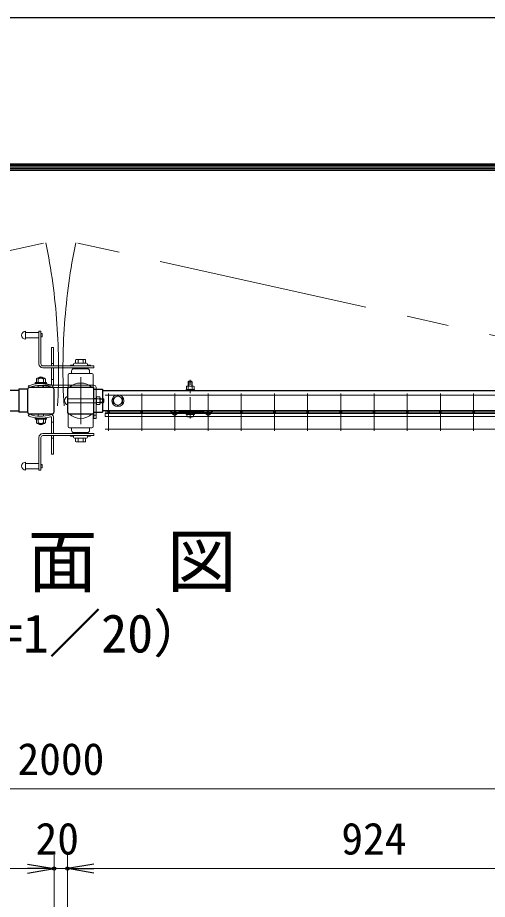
# Model space of a CAD drawing. Units: millimetres, scale not verified. Extents: x -4200 to 4200, y -2970 to 2970.
# Drawn here: x 1177 to 1885, y 1642 to 2970 of the extents above; entities that cross this region are included whole.
import ezdxf
from ezdxf.enums import TextEntityAlignment as Align

# ---------------------------------------------------------------- set-up
doc = ezdxf.new("R2010")
doc.units = ezdxf.units.MM
doc.header["$LTSCALE"] = 10
doc.header["$PDMODE"] = 32
doc.header["$PDSIZE"] = 5
doc.linetypes.add('USER1', pattern=[50.8, 31.75, -6.35, 6.35, -6.35])
for name, color, linetype, lineweight in [('0-0_D-TTL-TXT', 7, 'Continuous', 25), ('0-1_D-STR1', 1, 'Continuous', 25), ('0-2_D-BMK', 2, 'USER1', 13), ('0-3_D-STR3', 3, 'Continuous', 13), ('0-6_D-STR-DIM', 7, 'Continuous', 13), ('0-8_Defpoints', 6, 'Continuous', 25), ('0-C_D-TTL', 7, 'Continuous', 25), ('0-D_D-STR2', 7, 'Continuous', 13)]:
    doc.layers.add(name, color=color, linetype=linetype, lineweight=lineweight)
doc.layers.add('0-7_0', color=7, linetype='Continuous')
doc.styles.add('ＭＳ ゴシック', font='')
doc.styles.get('ＭＳ ゴシック').set_extended_font_data('MS Gothic')

# ---------------------------------------------------------------- blocks, each defined once
blk = doc.blocks.new('_Open')
at = {"layer": '0-7_0'}
blk.add_line((-10, 1.667), (0, 0), dxfattribs=at)
blk.add_lwpolyline([(-10, -1.667), (0, 0), (-10, 0)], dxfattribs=at)
blk = doc.blocks.new('A$C5ded3bdc')
at = {"layer": '0-2_D-BMK'}
blk.add_line((0, -75), (0, 504), dxfattribs=at)
at = {"layer": '0-3_D-STR3'}
for p, q in [((-57.5, 404.8), (-57.5, 363)), ((-43.3, 413), (43.3, 413)), ((-23, 484), (-30, 477)), ((30, 477), (-30, 477)), ((-30, 477), (-30, 413)), ((-29.1, 404.8), (-29.1, 363)), ((-23, 484), (-23, 413)), ((23, 484), (-23, 484)), ((23, 484), (23, 413)), ((23, 484), (30, 477)), ((29.1, 404.8), (29.1, 363)), ((30, 477), (30, 413)), ((57.5, 404.8), (57.5, 363)), ((-62.5, 363), (62.5, 363)), ((-62.5, 347), (-62.5, 363)), ((-62.5, 347), (62.5, 347)), ((-57.5, 363), (57.5, 363)), ((62.5, 347), (62.5, 363)), ((-62.5, 0), (62.5, 0)), ((-62.5, -16), (-62.5, 0)), ((62.5, -16), (62.5, 0)), ((-62.5, -16), (62.5, -16)), ((-51.8, -16), (51.8, -16)), ((-51.8, -31.3), (-51.8, -16)), ((51.8, -31.6), (51.8, -16))]:
    blk.add_line(p, q, dxfattribs=at)
for centre, radius, start, end in [((-43.3, 396.6), 16.4, 30, 150), ((0, 357.2), 55.8, 58.543, 121.457), ((43.3, 396.6), 16.4, 30, 150), ((-32.8, -31.3), 19, 180, 253.92714), ((0.7, 85), 140, 253.92714, 285.41383), ((32.8, -31.6), 19, 285.41383, 0)]:
    blk.add_arc(centre, radius, start, end, dxfattribs=at)

msp = doc.modelspace()

# ---------------------------------------------------------------- linework, layer by layer
at = {"layer": '0-1_D-STR1'}
for p, q in [((1178.99, 2408.44), (360.99, 2408.44)), ((1191.99, 2409.74), (1191.99, 2376.14)), ((1228.79, 2412.94), (1195.19, 2412.94)), ((1231.99, 2376.14), (1231.99, 2409.74)), ((1251.99, 2409.74), (1251.99, 2376.14)), ((1288.79, 2412.94), (1255.19, 2412.94)), ((1291.93, 2410.39), (1304.99, 2410.39)), ((1291.99, 2376.14), (1291.99, 2409.74)), ((1304.99, 2410.39), (1304.99, 2375.49)), ((1304.99, 2408.44), (2122.99, 2408.44)), ((360.99, 2377.44), (1178.99, 2377.44)), ((1192.06, 2375.49), (1178.99, 2375.49)), ((1195.19, 2372.94), (1228.79, 2372.94)), ((1255.19, 2372.94), (1288.79, 2372.94)), ((1291.93, 2375.49), (1304.99, 2375.49)), ((2122.99, 2377.44), (1304.99, 2377.44))]:
    msp.add_line(p, q, dxfattribs=at)
msp.add_lwpolyline([(1192.06, 2410.39), (1178.99, 2410.39), (1178.99, 2375.49)], dxfattribs=at)
for centre, start, end in [((1195.19, 2409.74), 90, 180), ((1228.79, 2409.74), 0, 90), ((1255.19, 2409.74), 90, 180), ((1288.79, 2409.74), 0, 90), ((1195.19, 2376.14), 180, 270), ((1228.79, 2376.14), 270, 0), ((1255.19, 2376.14), 180, 270), ((1288.79, 2376.14), 270, 0)]:
    msp.add_arc(centre, 3.2, start, end, dxfattribs=at)
at = {"layer": '0-2_D-BMK'}
for p, q in [((286.3, 2423.79), (1219.53, 2630.96)), ((2197.67, 2423.79), (1264.46, 2630.96)), ((1271.99, 2357.54), (1271.99, 2428.34))]:
    msp.add_line(p, q, dxfattribs=at)
for centre, radius, start, end in [((283.96, 2440.62), 954.73, 356.664, 11.49985), ((2200, 2440.6), 954.72, 168.49887, 183.33466)]:
    msp.add_arc(centre, radius, start, end, dxfattribs=at)
at = {"layer": '0-3_D-STR3'}
for p, q in [((1188.99, 2497.44), (1188.99, 2485.44)), ((1208.99, 2497.44), (1211.99, 2497.44)), ((1208.99, 2497.44), (1208.99, 2448.44)), ((1211.99, 2497.44), (1211.99, 2448.44)), ((1208.99, 2495.44), (1188.99, 2495.44)), ((1208.99, 2487.44), (1188.99, 2487.44)), ((1213.99, 2493.94), (1211.99, 2493.94)), ((1213.99, 2488.94), (1211.99, 2488.94)), ((1213.99, 2493.94), (1213.99, 2488.94)), ((1230.99, 2472.94), (1227.99, 2472.94)), ((1227.99, 2445.44), (1227.99, 2472.94)), ((1230.99, 2445.44), (1230.99, 2472.94)), ((1214.99, 2445.44), (1291.99, 2445.44)), ((1230.99, 2448.94), (1227.99, 2448.94)), ((1256.89, 2446.44), (1260.89, 2446.44)), ((1256.89, 2446.44), (1256.89, 2445.44)), ((1261.39, 2447.94), (1261.39, 2446.94)), ((1262.89, 2449.44), (1280.89, 2449.44)), ((1264.39, 2454.24), (1264.39, 2449.44)), ((1264.39, 2449.44), (1279.39, 2449.44)), ((1266.21, 2454.94), (1277.55, 2454.94)), ((1268.14, 2454.24), (1268.14, 2449.44)), ((1275.64, 2454.24), (1275.64, 2449.44)), ((1279.39, 2454.24), (1279.39, 2449.44)), ((1282.39, 2447.94), (1282.39, 2446.94)), ((1282.89, 2446.44), (1286.89, 2446.44)), ((1286.89, 2446.44), (1286.89, 2445.44)), ((1291.99, 2445.44), (1291.99, 2442.44)), ((1214.99, 2442.44), (1291.99, 2442.44)), ((1227.99, 2442.44), (1227.99, 2417.56)), ((1230.99, 2442.44), (1230.99, 2416.44)), ((1252.89, 2431.94), (1252.89, 2412.94)), ((1254.89, 2433.94), (1288.89, 2433.94)), ((1258.39, 2437.94), (1258.39, 2433.94)), ((1258.39, 2433.94), (1285.39, 2433.94)), ((1260.61, 2440.84), (1262.23, 2442.44)), ((1261.39, 2440.94), (1282.39, 2440.94)), ((1262.23, 2442.44), (1263.28, 2441.37)), ((1262.85, 2440.94), (1263.28, 2441.37)), ((1271.14, 2442.44), (1271.14, 2440.94)), ((1271.14, 2442.44), (1272.64, 2442.44)), ((1272.64, 2442.44), (1272.64, 2440.94)), ((1281.54, 2442.44), (1280.49, 2441.37)), ((1280.93, 2440.94), (1280.49, 2441.37)), ((1283.16, 2440.84), (1281.54, 2442.44)), ((1285.39, 2437.94), (1285.39, 2433.94)), ((1290.89, 2431.94), (1290.89, 2412.94)), ((1220.39, 2420.28), (1203.59, 2420.28)), ((1203.59, 2420.28), (1203.59, 2418.68)), ((1203.59, 2418.68), (1220.39, 2418.68)), ((1205.18, 2425.32), (1205.18, 2420.32)), ((1217.38, 2426.72), (1206.58, 2426.72)), ((1207.98, 2427.32), (1207.98, 2426.71)), ((1207.98, 2427.32), (1215.99, 2427.32)), ((1207.98, 2425.32), (1207.98, 2420.28)), ((1208.48, 2427.66), (1208.48, 2426.71)), ((1215.49, 2427.67), (1215.49, 2426.74)), ((1215.99, 2427.32), (1215.99, 2426.74)), ((1215.99, 2425.32), (1215.99, 2420.28)), ((1218.77, 2425.32), (1218.77, 2420.24)), ((1220.39, 2420.28), (1220.39, 2418.68)), ((1227.99, 2424.94), (1230.99, 2424.94)), ((1195.01, 2412.94), (1192.99, 2415.16)), ((1207.98, 2412.94), (1207.98, 2415.75)), ((1215.19, 2416.14), (1291.99, 2416.14)), ((1215.19, 2416.14), (1215.19, 2412.94)), ((1215.19, 2412.94), (1291.99, 2412.94)), ((1215.99, 2412.94), (1215.99, 2415.75)), ((1252.89, 2412.94), (1254.72, 2412.94)), ((1291.99, 2366.14), (1291.99, 2412.94)), ((1250.81, 2398.71), (1251.99, 2398.71)), ((1251.99, 2398.71), (1251.99, 2387.16)), ((1251.99, 2395.94), (1295.19, 2395.94)), ((1295.19, 2396.14), (1291.99, 2396.14)), ((1295.19, 2399.44), (1295.89, 2399.44)), ((1295.19, 2386.44), (1295.19, 2399.44)), ((1295.89, 2386.44), (1295.89, 2399.44)), ((1295.89, 2398.71), (1300.31, 2398.71)), ((1295.89, 2395.82), (1300.31, 2395.82)), ((1301.19, 2388.61), (1301.19, 2397.27)), ((1306.29, 2395.94), (1301.19, 2395.94)), ((1306.99, 2395.24), (1301.19, 2395.24)), ((1306.29, 2389.94), (1306.29, 2395.94)), ((1306.99, 2395.24), (1306.29, 2395.94)), ((1306.99, 2390.64), (1306.99, 2395.24)), ((1327.99, 2400.69), (1320.99, 2396.65)), ((1320.99, 2396.65), (1320.99, 2389.23)), ((1327.99, 2400.69), (1334.99, 2396.65)), ((1334.99, 2396.65), (1334.99, 2389.23)), ((1250.81, 2387.16), (1251.99, 2387.16)), ((1251.99, 2389.94), (1295.19, 2389.94)), ((1295.19, 2386.44), (1295.89, 2386.44)), ((1295.89, 2390.05), (1300.31, 2390.05)), ((1295.89, 2387.16), (1300.31, 2387.16)), ((1306.99, 2390.64), (1301.19, 2390.64)), ((1306.29, 2389.94), (1301.19, 2389.94)), ((1306.99, 2390.64), (1306.29, 2389.94)), ((1327.99, 2385.19), (1320.99, 2389.23)), ((1327.99, 2385.19), (1334.99, 2389.23)), ((1195.01, 2372.44), (1192.99, 2370.22)), ((1203.59, 2366.7), (1220.39, 2366.7)), ((1205.18, 2360.06), (1205.18, 2365.06)), ((1207.98, 2372.94), (1207.98, 2369.63)), ((1207.98, 2360.06), (1207.98, 2365.1)), ((1215.99, 2372.94), (1215.99, 2369.63)), ((1215.99, 2360.06), (1215.99, 2365.1)), ((1218.77, 2360.06), (1218.77, 2365.14)), ((1220.39, 2365.1), (1220.39, 2366.7)), ((1227.99, 2343.44), (1227.99, 2367.82)), ((1230.99, 2343.44), (1230.99, 2368.94)), ((1252.89, 2372.94), (1254.72, 2372.94)), ((1252.89, 2353.94), (1252.89, 2372.94)), ((1289.39, 2372.94), (1290.89, 2372.94)), ((1290.89, 2353.94), (1290.89, 2372.94)), ((1295.19, 2371.14), (1291.99, 2371.14)), ((1407.28, 2375.93), (1408.32, 2377.14)), ((1407.28, 2375.93), (1411.99, 2371.87)), ((1408.32, 2377.14), (1413.03, 2373.08)), ((1416.91, 2374.92), (1414.93, 2373.11)), ((1417.99, 2373.74), (1416.01, 2371.93)), ((1417.99, 2375.34), (1420.49, 2375.34)), ((1417.99, 2373.74), (1459.99, 2373.74)), ((1420.49, 2377.14), (1457.49, 2377.14)), ((1420.49, 2375.34), (1420.49, 2377.14)), ((1457.49, 2375.34), (1420.49, 2375.34)), ((1423.99, 2375.34), (1423.99, 2373.74)), ((1453.99, 2375.34), (1453.99, 2373.74)), ((1457.49, 2375.34), (1457.49, 2377.14)), ((1457.49, 2375.34), (1459.99, 2375.34)), ((1459.99, 2373.74), (1461.98, 2371.93)), ((1461.07, 2374.92), (1463.06, 2373.11)), ((1469.66, 2377.14), (1464.95, 2373.08)), ((1470.71, 2375.93), (1466, 2371.87)), ((1470.71, 2375.93), (1469.66, 2377.14)), ((1217.38, 2358.65), (1206.58, 2358.65)), ((1207.98, 2358.06), (1207.98, 2358.67)), ((1207.98, 2358.06), (1215.99, 2358.06)), ((1208.48, 2357.72), (1208.48, 2358.67)), ((1215.49, 2357.71), (1215.49, 2358.64)), ((1215.99, 2358.06), (1215.99, 2358.64)), ((1227.99, 2360.44), (1230.99, 2360.44)), ((1254.89, 2351.94), (1288.89, 2351.94)), ((1258.39, 2351.94), (1285.39, 2351.94)), ((1258.39, 2347.94), (1258.39, 2351.94)), ((1285.39, 2347.94), (1285.39, 2351.94)), ((1214.99, 2343.44), (1291.99, 2343.44)), ((1214.99, 2340.44), (1291.99, 2340.44)), ((1227.99, 2340.44), (1227.99, 2312.44)), ((1230.99, 2340.44), (1230.99, 2312.44)), ((1256.89, 2339.44), (1256.89, 2340.44)), ((1256.89, 2339.44), (1260.89, 2339.44)), ((1260.61, 2345.04), (1262.23, 2343.44)), ((1261.39, 2344.94), (1282.39, 2344.94)), ((1261.39, 2337.94), (1261.39, 2338.94)), ((1262.23, 2343.44), (1263.28, 2344.51)), ((1262.85, 2344.94), (1263.28, 2344.51)), ((1271.14, 2343.44), (1271.14, 2344.94)), ((1271.14, 2343.44), (1272.64, 2343.44)), ((1272.64, 2343.44), (1272.64, 2344.94)), ((1280.93, 2344.94), (1280.49, 2344.51)), ((1281.54, 2343.44), (1280.49, 2344.51)), ((1283.16, 2345.04), (1281.54, 2343.44)), ((1282.39, 2337.94), (1282.39, 2338.94)), ((1282.89, 2339.44), (1286.89, 2339.44)), ((1286.89, 2339.44), (1286.89, 2340.44)), ((1291.99, 2340.44), (1291.99, 2343.44)), ((1208.99, 2288.44), (1208.99, 2337.44)), ((1211.99, 2288.44), (1211.99, 2337.44)), ((1230.99, 2336.44), (1227.99, 2336.44)), ((1262.89, 2336.44), (1280.89, 2336.44)), ((1264.39, 2336.44), (1279.39, 2336.44)), ((1264.39, 2331.64), (1264.39, 2336.44)), ((1266.21, 2330.94), (1277.55, 2330.94)), ((1268.14, 2331.64), (1268.14, 2336.44)), ((1275.64, 2331.64), (1275.64, 2336.44)), ((1279.39, 2331.64), (1279.39, 2336.44)), ((1230.99, 2312.44), (1227.99, 2312.44)), ((1188.99, 2288.44), (1188.99, 2300.44)), ((1208.99, 2298.44), (1188.99, 2298.44)), ((1208.99, 2290.44), (1188.99, 2290.44)), ((1208.99, 2288.44), (1211.99, 2288.44)), ((1213.99, 2296.94), (1211.99, 2296.94)), ((1213.99, 2291.94), (1211.99, 2291.94)), ((1213.99, 2291.94), (1213.99, 2296.94))]:
    msp.add_line(p, q, dxfattribs=at)
for points in [[(1291.99, 2366.14), (1295.19, 2366.14), (1295.19, 2412.94)], [(1220.39, 2365.1), (1203.59, 2365.1), (1203.59, 2366.7)]]:
    msp.add_lwpolyline(points, dxfattribs=at)
for radius in [9, 6.71]:
    msp.add_circle((1327.99, 2392.94), radius, dxfattribs=at)
for centre, radius, start, end in [((1188.99, 2491.44), 6, 90, 270), ((1214.99, 2448.44), 6, 180, 270), ((1214.99, 2448.44), 3, 180, 270), ((1260.89, 2446.94), 0.5, 270, 0), ((1262.89, 2447.94), 1.5, 90, 180), ((1266.26, 2452.08), 2.86, 49.03058, 130.96942), ((1271.89, 2444.54), 10.39, 68.85295, 111.14705), ((1277.51, 2452.08), 2.86, 49.04069, 130.95931), ((1280.89, 2447.94), 1.5, 0, 90), ((1282.89, 2446.94), 0.5, 180, 270), ((1254.89, 2431.94), 2, 90, 180), ((1261.39, 2437.94), 3, 90, 180), ((1282.39, 2437.94), 3, 0, 90), ((1288.89, 2431.94), 2, 0, 90), ((1211.99, 2365.68), 53, 73.87238, 111.00754), ((1206.58, 2425.32), 1.4, 0.08393, 179.91608), ((1211.99, 2422.31), 6.41, 51.35253, 128.64959), ((1211.99, 2420.31), 6.41, 51.35253, 128.64959), ((1217.38, 2425.34), 1.39, 359.29901, 180.70018), ((1226.99, 2417.56), 1, 253.8728, 0.00001), ((1272.05, 2393.56), 26, 48.18801, 131.81207), ((1211.99, 2365.91), 50, 72.42905, 109.85261), ((1227.99, 2416.44), 3, 252.42887, 0.00001), ((1291.99, 2412.94), 3.2, 0, 90), ((1254.94, 2392.94), 7.1, 125.5469, 234.4531), ((1296.04, 2392.94), 5.15, 325.92454, 34.07546), ((1299.57, 2397.27), 1.62, 297.07996, 62.92004), ((1299.57, 2388.61), 1.62, 297.07996, 62.92004), ((1211.99, 2419.7), 53, 248.99246, 286.12762), ((1211.99, 2419.47), 50, 250.14739, 287.57095), ((1226.99, 2367.82), 1, 359.99999, 106.1272), ((1227.99, 2368.94), 3, 359.99999, 107.57113), ((1272.05, 2392.32), 26, 228.18793, 311.81207), ((1413.97, 2374.17), 3.03, 229.26286, 312.38442), ((1413.97, 2374.17), 1.43, 229.26286, 312.38442), ((1417.99, 2373.74), 1.6, 90, 132.38442), ((1459.99, 2373.74), 1.6, 47.61558, 90), ((1464.02, 2374.17), 3.03, 227.61558, 310.73714), ((1464.02, 2374.17), 1.43, 227.61558, 310.73714), ((1206.58, 2360.06), 1.4, 180.08392, 359.91607), ((1211.99, 2365.07), 6.41, 231.35041, 308.64747), ((1211.99, 2363.07), 6.41, 231.35041, 308.64747), ((1217.38, 2360.04), 1.39, 179.29982, 0.70099), ((1254.89, 2353.94), 2, 180, 270), ((1288.89, 2353.94), 2, 270, 0), ((1214.99, 2337.44), 6, 90, 180), ((1214.99, 2337.44), 3, 90, 180), ((1261.39, 2347.94), 3, 180, 270), ((1260.89, 2338.94), 0.5, 0, 90), ((1262.89, 2337.94), 1.5, 180, 270), ((1280.89, 2337.94), 1.5, 270, 0), ((1282.39, 2347.94), 3, 270, 0), ((1282.89, 2338.94), 0.5, 90, 180), ((1266.26, 2333.8), 2.86, 229.03058, 310.96942), ((1271.89, 2341.33), 10.39, 248.85295, 291.14705), ((1277.51, 2333.8), 2.86, 229.04069, 310.95931), ((1188.99, 2294.44), 6, 90, 270)]:
    msp.add_arc(centre, radius, start, end, dxfattribs=at)
at = {"layer": '0-6_D-STR-DIM'}
for p, q in [((281.99, 1808.04), (2201.99, 1808.04)), ((1231.99, 1327.99), (1231.99, 1708.04)), ((1231.99, 1327.99), (1231.99, 1708.04)), ((1251.99, 1327.99), (1251.99, 1708.04)), ((1251.99, 1327.99), (1251.99, 1708.04)), ((1191.99, 1688.04), (347.99, 1688.04)), ((1191.99, 1688.04), (1151.99, 1688.04)), ((1251.99, 1688.04), (1231.99, 1688.04)), ((2135.99, 1688.04), (1291.99, 1688.04)), ((1291.99, 1688.04), (1331.99, 1688.04))]:
    msp.add_line(p, q, dxfattribs=at)
at = {"layer": '0-8_Defpoints'}
for p in [(1231.99, 1688.04), (1251.99, 1688.04)]:
    msp.add_point(p, dxfattribs=at)
at = {"layer": '0-C_D-TTL', "color": 2}
msp.add_lwpolyline([(-4200, 2970), (4200, 2970), (4200, -2970), (-4200, -2970)], close=True, dxfattribs=at)
at = {"layer": '0-C_D-TTL'}
for points in [[(-3930, 2750), (3930, 2750), (3930, -2750), (-3930, -2750)], [(-3927.5, 2747.5), (3927.5, 2747.5), (3927.5, -2747.5), (-3927.5, -2747.5)], [(-3925, 2745), (3925, 2745), (3925, -2745), (-3925, -2745)], [(-3922.5, 2742.5), (3922.5, 2742.5), (3922.5, -2742.5), (-3922.5, -2742.5)], [(-3920, 2740), (3920, 2740), (3920, -2740), (-3920, -2740)]]:
    msp.add_lwpolyline(points, close=True, dxfattribs=at)
at = {"layer": '0-D_D-STR2'}
for p, q in [((2118.99, 2401.42), (1308.99, 2401.42)), ((1313.99, 2403.62), (1313.99, 2347.62)), ((1363.99, 2403.62), (1363.99, 2347.62)), ((1413.99, 2403.62), (1413.99, 2347.62)), ((1463.99, 2403.62), (1463.99, 2347.62)), ((1513.99, 2403.62), (1513.99, 2347.62)), ((1563.99, 2403.62), (1563.99, 2347.62)), ((1613.99, 2403.62), (1613.99, 2347.62)), ((1663.99, 2403.62), (1663.99, 2347.62)), ((1713.99, 2403.62), (1713.99, 2347.62)), ((1763.99, 2403.62), (1763.99, 2347.62)), ((1813.99, 2403.62), (1813.99, 2347.62)), ((1863.99, 2403.62), (1863.99, 2347.62)), ((2118.99, 2375.62), (1308.99, 2375.62)), ((2118.99, 2373.84), (1308.99, 2373.84)), ((1308.99, 2369.34), (1308.99, 2373.84)), ((2118.99, 2369.34), (1308.99, 2369.34)), ((2118.99, 2349.81), (1308.99, 2349.81))]:
    msp.add_line(p, q, dxfattribs=at)
for centre in [(1313.99, 2375.64), (1363.99, 2375.64), (1413.99, 2375.64), (1463.99, 2375.64), (1513.99, 2375.64), (1563.99, 2375.64), (1613.99, 2375.64), (1663.99, 2375.64), (1713.99, 2375.64), (1763.99, 2375.64), (1813.99, 2375.64), (1863.99, 2375.64)]:
    msp.add_circle(centre, 1.8, dxfattribs=at)

# ---------------------------------------------------------------- block references
at = {"layer": '0-6_D-STR-DIM'}
for name, p, xscale, yscale in [('A$C5ded3bdc', (1437.01, 2373.74), 0.1, 0.1), ('_Open', (1231.99, 1688.04), 4, 4), ('_Open', (1231.99, 1688.04), 4, 4)]:
    msp.add_blockref(name, p, dxfattribs=dict(at, xscale=xscale, yscale=yscale))
at = {"layer": '0-6_D-STR-DIM', "xscale": 4, "yscale": 4, "rotation": 180}
msp.add_blockref('_Open', (1251.99, 1688.04), dxfattribs=at)
msp.add_blockref('_Open', (1251.99, 1688.04), dxfattribs=at)

# ---------------------------------------------------------------- texts
at = {"layer": '0-0_D-TTL-TXT', "style": 'ＭＳ ゴシック'}
for s, height, p in [('平\u3000面\u3000図', 76.98, (982.09, 2089.47)), ('（S=1／20）', 57.7, (1027.57, 1996.27))]:
    msp.add_text(s, height=height, dxfattribs=at).set_placement(p, align=Align.BOTTOM_LEFT)
at = {"layer": '0-6_D-STR-DIM', "style": 'ＭＳ ゴシック'}
for s, p in [('2000', (1176.74, 1814.79)), ('20', (1203.99, 1694.79)), ('924', (1664.74, 1694.79))]:
    msp.add_text(s, height=48.09, dxfattribs=at).set_placement(p, align=Align.BOTTOM_LEFT)

doc.saveas('drawing.dxf')
